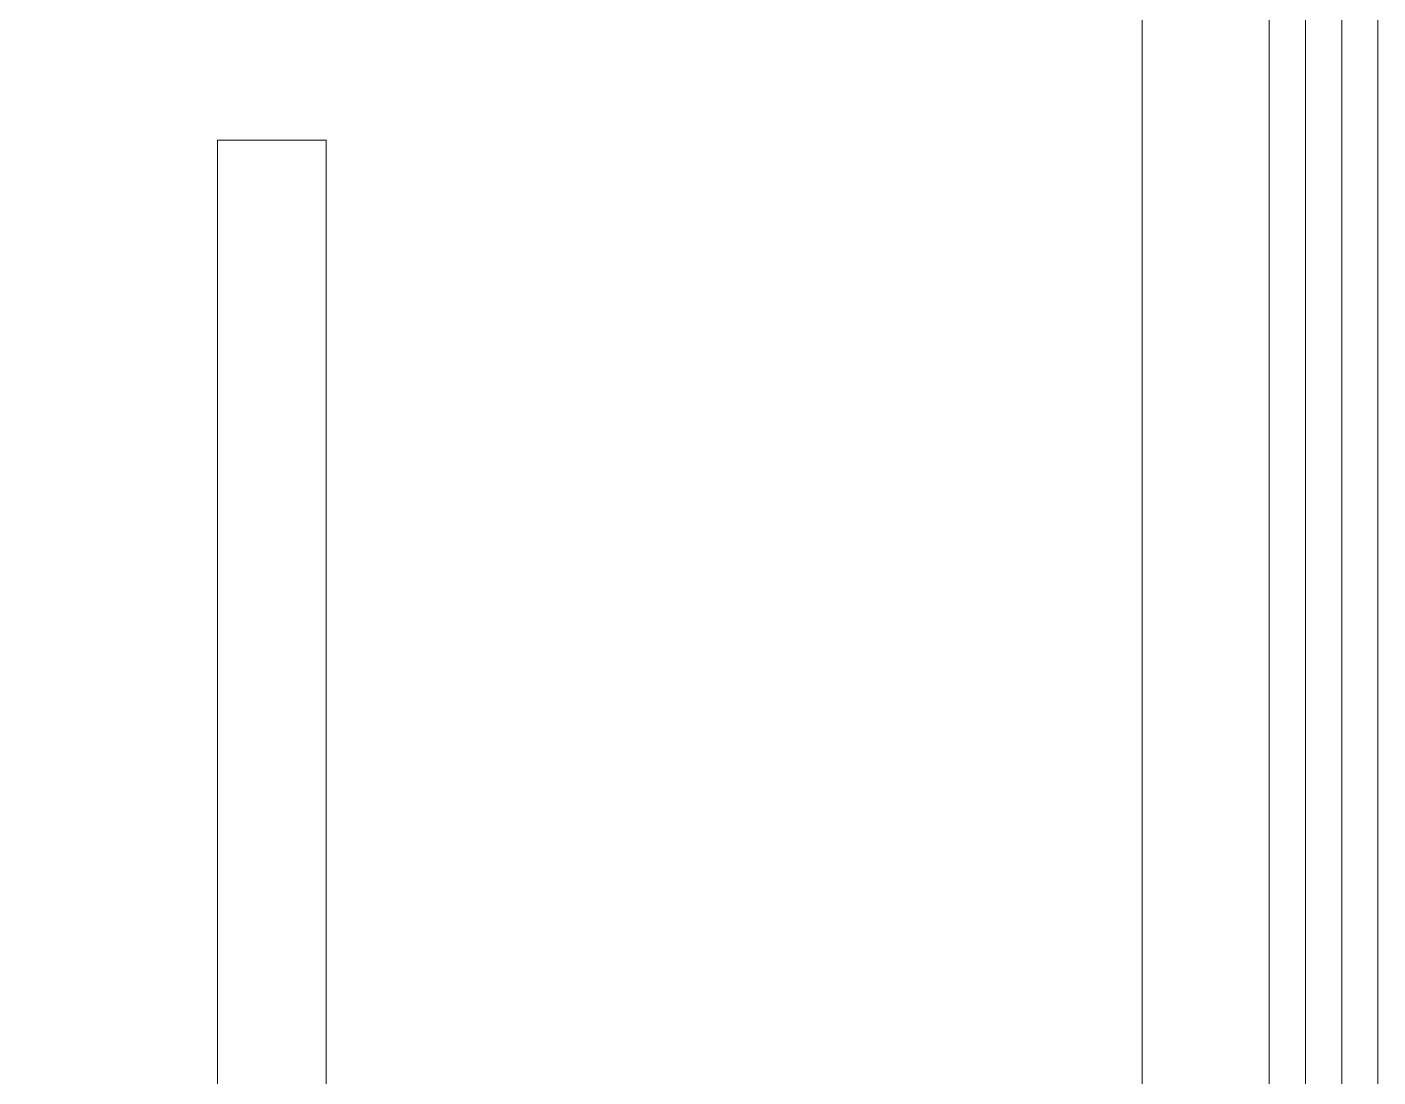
# Model space of a CAD drawing. Header units: millimetres. Extents: x 182 to 575, y -105 to 95.
# Drawn here: x 280.0064 to 280.3612, y 73.9983 to 74.2741 of the extents above; entities that cross this region are included whole.
import ezdxf

# ---------------------------------------------------------------- set-up
doc = ezdxf.new("R2010")
doc.units = ezdxf.units.MM
doc.header["$MEASUREMENT"] = 0
doc.layers.add('PDF_Geometry', color=7, linetype='Continuous')

msp = doc.modelspace()

# ---------------------------------------------------------------- linework, layer by layer
at = {"layer": 'PDF_Geometry', "lineweight": 13}
msp.add_lwpolyline([(280.33258, 73.94434), (280.33258, 74.94434)], dxfattribs=at)
for points in [[(280.34211, 73.83006), (280.35163, 73.83006), (280.35163, 74.92529), (280.34211, 74.92529)], [(280.34211, 73.83006), (280.35163, 73.83006), (280.35163, 74.92529), (280.34211, 74.92529)], [(280.34211, 73.83006), (280.35163, 73.83006), (280.35163, 74.92529), (280.34211, 74.92529)], [(280.34211, 73.83006), (280.35163, 73.83006), (280.35163, 74.92529), (280.34211, 74.92529)], [(280.36115, 73.83006), (280.35163, 73.83006), (280.35163, 74.92529), (280.36115, 74.92529)], [(280.36115, 73.83006), (280.35163, 73.83006), (280.35163, 74.92529), (280.36115, 74.92529)], [(280.36115, 73.83006), (280.35163, 73.83006), (280.35163, 74.92529), (280.36115, 74.92529)], [(280.36115, 73.83006), (280.35163, 73.83006), (280.35163, 74.92529), (280.36115, 74.92529)], [(279.06115, 74.87291), (280.29925, 74.87291), (280.29925, 73.89196), (279.06115, 73.89196)]]:
    msp.add_lwpolyline(points, close=True, dxfattribs=at)
at = {"layer": 'PDF_Geometry', "lineweight": 20}
msp.add_lwpolyline([(280.05639, 73.36339), (280.08497, 73.36339), (280.08497, 74.24434), (280.05639, 74.24434)], close=True, dxfattribs=at)

doc.saveas('drawing.dxf')
